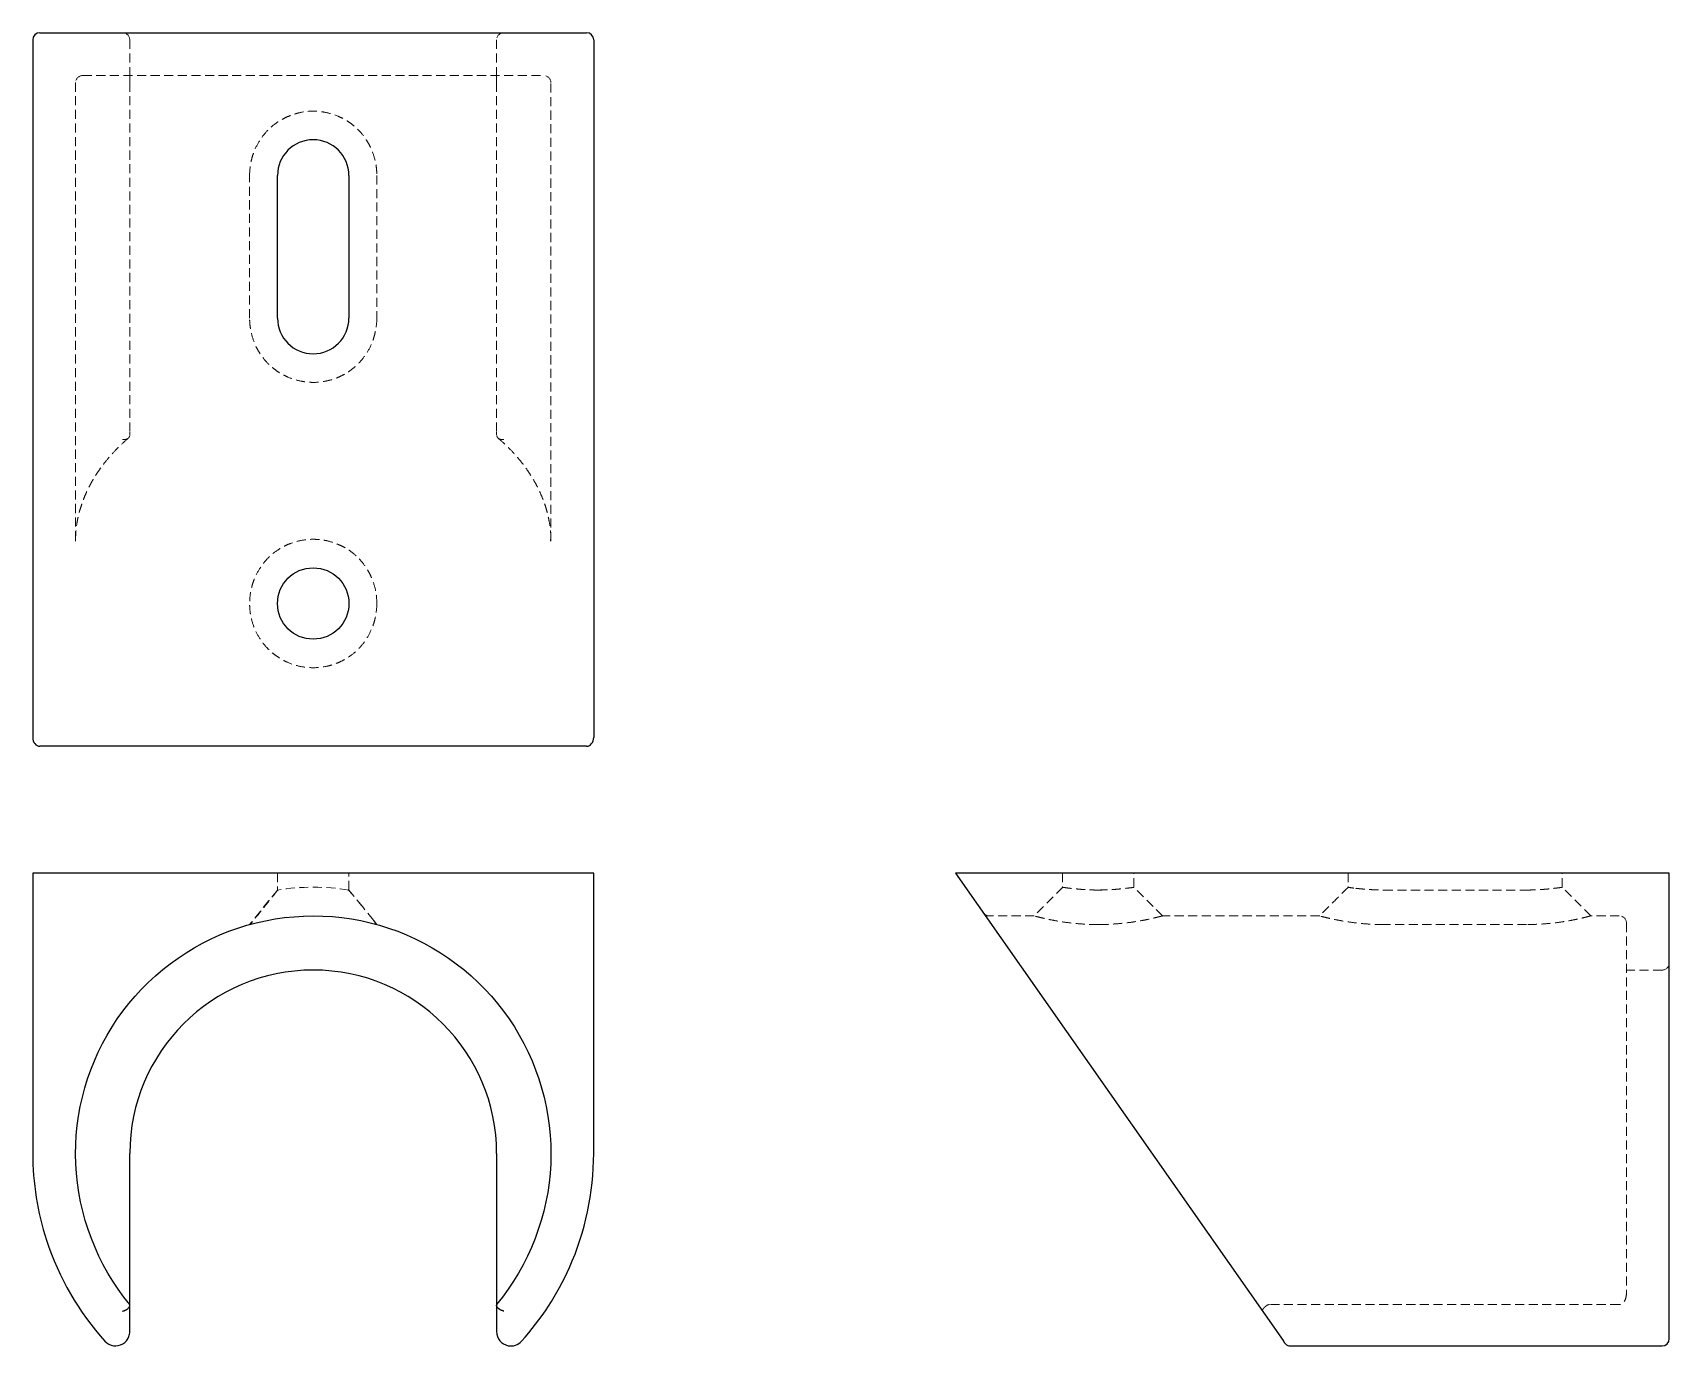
# Model space of a CAD drawing. Header units: millimetres. Extents: x 44 to 273, y 24 to 208.
import ezdxf

# ---------------------------------------------------------------- set-up
doc = ezdxf.new("R2010")
doc.units = ezdxf.units.MM
doc.linetypes.add('HIDDEN', pattern=[1.905, 1.27, -0.635])

msp = doc.modelspace()

# ---------------------------------------------------------------- linework, layer by layer
at = {"color": 7, "linetype": 'Continuous', "lineweight": 25}
for p, q in [((43.7, 207), (43.7, 109.22)), ((44.7, 208), (121.3, 208)), ((122.3, 207), (122.3, 109.22)), ((78, 168), (78, 188)), ((88, 188), (88, 168)), ((121.3, 108), (44.7, 108)), ((43.7, 90.22), (43.7, 50.92)), ((44.7, 90.22), (43.7, 90.22)), ((121.3, 90.22), (44.7, 90.22)), ((122.3, 90.22), (121.3, 90.22)), ((122.3, 50.92), (122.3, 90.22)), ((173, 90.22), (200.92, 50.34)), ((174.22, 90.22), (173, 90.22)), ((272, 90.22), (174.22, 90.22)), ((273, 90.22), (272, 90.22)), ((273, 50.92), (273, 90.22)), ((57.3, 31.35), (57.3, 50.92)), ((108.7, 50.92), (108.7, 31.35)), ((273, 25.27), (273, 50.92)), ((200.92, 50.34), (218.88, 24.69)), ((57.3, 25.94), (57.3, 29.63)), ((108.7, 29.63), (108.7, 25.94)), ((273, 24.94), (273, 25.27)), ((218.88, 24.69), (219.11, 24.36)), ((219.92, 23.94), (272, 23.94))]:
    msp.add_line(p, q, dxfattribs=at)
at = {"color": 7, "linetype": 'HIDDEN', "lineweight": 18}
for p, q in [((57.3, 207), (57.3, 202)), ((108.7, 207), (108.7, 202)), ((50.7, 202), (115.3, 202)), ((49.7, 201), (49.7, 136.73)), ((57.3, 201), (57.3, 152.01)), ((108.7, 201), (108.7, 152.01)), ((116.3, 136.75), (116.3, 201)), ((74.09, 168), (74.09, 188)), ((91.91, 188), (91.91, 168)), ((49.7, 136.76), (49.7, 136.86)), ((49.71, 136.86), (49.71, 136.73)), ((116.27, 136.75), (116.27, 136.96)), ((116.3, 136.94), (116.31, 136.77)), ((78, 90.22), (78, 87.84)), ((88, 87.84), (88, 90.22)), ((188, 90.22), (188, 88.21)), ((198, 88.21), (198, 90.22)), ((228, 90.22), (228, 88.22)), ((258, 88.22), (258, 90.22)), ((78, 87.84), (74.09, 83)), ((78, 87.84), (78, 87.84)), ((89.93, 85.46), (88, 87.84)), ((193.17, 87.84), (192.48, 87.84)), ((233, 87.84), (253, 87.84)), ((262, 84.23), (257.97, 88.24)), ((91.43, 83.6), (89.93, 85.46)), ((91.91, 83), (91.43, 83.6)), ((184.03, 84.22), (177.72, 84.22)), ((192.28, 83.02), (193.34, 83)), ((224.02, 84.22), (201.98, 84.22)), ((253, 83), (233, 83)), ((266, 84.22), (261.98, 84.22)), ((267, 83.22), (267, 31.35)), ((272, 76.62), (267, 76.62)), ((216, 28.81), (215.98, 28.89)), ((266, 29.74), (217.01, 29.74))]:
    msp.add_line(p, q, dxfattribs=at)
at = {"color": 7, "linetype": 'HIDDEN', "lineweight": 18, "flags": 128}
for points in [[(188.03, 88.24), (186, 86.22), (183.97, 84.19)], [(202.02, 84.19), (200, 86.22), (197.97, 88.24)]]:
    msp.add_lwpolyline(points, dxfattribs=at)
at = {"color": 7, "linetype": 'Continuous', "lineweight": 25}
msp.add_circle((83, 128), 5, dxfattribs=at)
for centre, radius, start, end in [((44.7, 207), 1, 90, 180), ((121.3, 207), 1, 0, 90), ((83, 188), 5, 0, 180), ((83, 168), 5, 180, 0), ((83, 50.92), 25.7, 0, 180), ((272, 24.94), 1, 270, 0)]:
    msp.add_arc(centre, radius, start, end, dxfattribs=at)
at = {"color": 7, "linetype": 'HIDDEN', "lineweight": 18}
for centre, radius, start, end in [((56.3, 207), 1, 0, 90), ((109.7, 207), 1, 90, 180), ((50.7, 201), 1, 90, 180), ((115.3, 201), 1, 0, 90), ((83, 56.28), 31.95, 80.995, 98.9818), ((266, 83.22), 1, 0, 90), ((272, 77.62), 1, 270, 0)]:
    msp.add_arc(centre, radius, start, end, dxfattribs=at)
at = {"color": 7, "linetype": 'Continuous', "lineweight": 25}
for centre, start_param, end_param in [((44.7, 109.22), 4.712389, 6.283185), ((121.3, 109.22), 0, 1.570796)]:
    msp.add_ellipse(centre, major_axis=(0, -1.22), ratio=0.819152, start_param=start_param, end_param=end_param, dxfattribs=at)
at = {"color": 7, "linetype": 'HIDDEN', "lineweight": 18}
for points, knots in [([(57.3, 201), (57.3, 201.18), (57.3, 201.34), (57.3, 201.61), (57.3, 201.71), (57.3, 201.86), (57.3, 201.91), (57.3, 201.98), (57.3, 202), (57.3, 202)], [0, 0, 0, 0, 0.25, 0.25, 0.5, 0.5, 0.75, 0.75, 1, 1, 1, 1]), ([(108.7, 202), (108.7, 202), (108.7, 201.98), (108.7, 201.92), (108.7, 201.86), (108.7, 201.71), (108.7, 201.61), (108.7, 201.34), (108.7, 201.18), (108.7, 201)], [0, 0, 0, 0, 0.25, 0.25, 0.5, 0.5, 0.75, 0.75, 1, 1, 1, 1]), ([(74.09, 188), (74.09, 188.6), (74.15, 189.18), (74.32, 190.04), (74.38, 190.33), (74.55, 190.9), (74.65, 191.18), (74.98, 192), (75.25, 192.51), (75.9, 193.49), (76.27, 193.95), (77.08, 194.78), (77.53, 195.15), (78.26, 195.63), (78.52, 195.78), (79.04, 196.06), (79.3, 196.19), (79.84, 196.41), (80.12, 196.51), (80.68, 196.69), (80.97, 196.77), (81.83, 196.95), (82.41, 197.01), (83.29, 197.01), (83.59, 196.99), (84.17, 196.93), (84.47, 196.88), (85.33, 196.71), (85.9, 196.54), (86.71, 196.2), (86.98, 196.07), (87.5, 195.79), (87.75, 195.64), (88.23, 195.32), (88.46, 195.14), (88.91, 194.77), (89.13, 194.57), (89.75, 193.95), (90.11, 193.49), (90.59, 192.76), (90.74, 192.51), (91.01, 191.99), (91.13, 191.72), (91.46, 190.9), (91.63, 190.34), (91.8, 189.48), (91.84, 189.18), (91.9, 188.59), (91.91, 188.3), (91.91, 188)], [0, 0, 0, 0, 0.0625, 0.0625, 0.09375, 0.09375, 0.125, 0.125, 0.1875, 0.1875, 0.25, 0.25, 0.3125, 0.3125, 0.34375, 0.34375, 0.375, 0.375, 0.40625, 0.40625, 0.4375, 0.4375, 0.5, 0.5, 0.53125, 0.53125, 0.5625, 0.5625, 0.625, 0.625, 0.65625, 0.65625, 0.6875, 0.6875, 0.71875, 0.71875, 0.75, 0.75, 0.8125, 0.8125, 0.84375, 0.84375, 0.875, 0.875, 0.9375, 0.9375, 0.96875, 0.96875, 1, 1, 1, 1]), ([(91.91, 168), (91.91, 167.4), (91.85, 166.82), (91.68, 165.96), (91.61, 165.67), (91.45, 165.1), (91.35, 164.82), (91.02, 164), (90.75, 163.49), (90.11, 162.51), (89.74, 162.05), (88.92, 161.22), (88.47, 160.85), (87.74, 160.35), (87.49, 160.2), (86.97, 159.92), (86.71, 159.79), (86.17, 159.57), (85.89, 159.47), (85.33, 159.3), (85.04, 159.23), (84.17, 159.05), (83.59, 158.99), (82.71, 158.99), (82.42, 159.01), (81.83, 159.07), (81.53, 159.11), (80.67, 159.29), (80.11, 159.46), (79.29, 159.8), (79.02, 159.93), (78.5, 160.2), (78.26, 160.36), (77.77, 160.68), (77.54, 160.86), (77.09, 161.23), (76.87, 161.43), (76.25, 162.05), (75.89, 162.51), (75.41, 163.24), (75.26, 163.49), (74.99, 164.01), (74.87, 164.28), (74.54, 165.1), (74.37, 165.66), (74.21, 166.52), (74.16, 166.82), (74.1, 167.41), (74.09, 167.7), (74.09, 168)], [0, 0, 0, 0, 0.0625, 0.0625, 0.09375, 0.09375, 0.125, 0.125, 0.1875, 0.1875, 0.25, 0.25, 0.3125, 0.3125, 0.34375, 0.34375, 0.375, 0.375, 0.40625, 0.40625, 0.4375, 0.4375, 0.5, 0.5, 0.53125, 0.53125, 0.5625, 0.5625, 0.625, 0.625, 0.65625, 0.65625, 0.6875, 0.6875, 0.71875, 0.71875, 0.75, 0.75, 0.8125, 0.8125, 0.84375, 0.84375, 0.875, 0.875, 0.9375, 0.9375, 0.96875, 0.96875, 1, 1, 1, 1]), ([(56.3, 151), (56.33, 150.99), (56.39, 150.98), (56.48, 150.98), (56.56, 150.98), (56.64, 150.99), (56.71, 151), (56.77, 151.01), (56.83, 151.03), (56.88, 151.05), (56.93, 151.07), (56.97, 151.09), (57.04, 151.13), (57.14, 151.21), (57.23, 151.34), (57.29, 151.49), (57.3, 151.59), (57.3, 151.64)], [0, 0, 0, 0, 0.061087, 0.119044, 0.17391, 0.225688, 0.274367, 0.319935, 0.362383, 0.401708, 0.437911, 0.470999, 0.500982, 0.632765, 0.75981, 0.882147, 1, 1, 1, 1]), ([(109.7, 151), (109.67, 150.99), (109.6, 150.98), (109.51, 150.98), (109.42, 150.98), (109.34, 150.99), (109.27, 151), (109.2, 151.02), (109.14, 151.04), (109.09, 151.06), (109.04, 151.08), (109.01, 151.1), (108.95, 151.14), (108.86, 151.22), (108.77, 151.34), (108.71, 151.49), (108.7, 151.59), (108.7, 151.64)], [0, 0, 0, 0, 0.064935, 0.126571, 0.18491, 0.239952, 0.291699, 0.340153, 0.385316, 0.427192, 0.465783, 0.501096, 0.507232, 0.63652, 0.761518, 0.882557, 1, 1, 1, 1]), ([(49.7, 136.97), (49.71, 137.3), (49.73, 137.97), (49.84, 138.95), (50, 139.88), (50.2, 140.73), (50.43, 141.51), (50.68, 142.26), (50.96, 142.98), (51.26, 143.66), (51.56, 144.29), (51.88, 144.88), (52.22, 145.49), (52.64, 146.16), (53.18, 146.95), (53.87, 147.87), (54.75, 148.91), (55.81, 150.04), (56.66, 150.79), (57.09, 151.17)], [0, 0, 0, 0, 0.0688167, 0.1411054, 0.201992, 0.2562443, 0.3085065, 0.3587722, 0.4070759, 0.4543863, 0.4962894, 0.5377255, 0.5786893, 0.6240123, 0.6805036, 0.7467154, 0.8233061, 0.9099546, 1, 1, 1, 1]), ([(108.91, 151.17), (109.33, 150.8), (110.14, 150.08), (111.16, 149.02), (112, 148.04), (112.69, 147.14), (113.29, 146.27), (113.84, 145.39), (114.38, 144.43), (114.85, 143.44), (115.25, 142.46), (115.51, 141.72), (115.69, 141.13), (115.83, 140.6), (115.99, 139.91), (116.15, 139.03), (116.28, 138.02), (116.29, 137.3), (116.3, 136.94)], [0, 0, 0, 0, 0.086056, 0.168226, 0.239868, 0.301701, 0.362653, 0.424829, 0.488211, 0.562815, 0.63009, 0.687895, 0.713576, 0.747425, 0.794124, 0.853709, 0.926207, 1, 1, 1, 1]), ([(74.1, 128.34), (74.12, 128.93), (74.2, 129.51), (74.39, 130.35), (74.47, 130.63), (74.65, 131.19), (74.75, 131.46), (75.11, 132.26), (75.4, 132.76), (76.06, 133.7), (76.44, 134.15), (77.27, 134.95), (77.72, 135.3), (78.45, 135.76), (78.71, 135.91), (79.23, 136.17), (79.49, 136.29), (80.3, 136.6), (80.86, 136.76), (82.01, 136.96), (82.59, 137.01), (83.46, 136.99), (83.75, 136.97), (84.33, 136.91), (84.62, 136.86), (85.47, 136.66), (86.02, 136.48), (86.82, 136.14), (87.09, 136.02), (87.6, 135.74), (87.84, 135.59), (88.55, 135.1), (88.99, 134.73), (89.8, 133.89), (90.15, 133.43), (90.62, 132.71), (90.76, 132.46), (91.03, 131.94), (91.15, 131.67), (91.48, 130.87), (91.64, 130.31), (91.86, 129.18), (91.91, 128.59), (91.91, 128)], [0, 0, 0, 0, 0.0625, 0.0625, 0.09375, 0.09375, 0.125, 0.125, 0.1875, 0.1875, 0.25, 0.25, 0.3125, 0.3125, 0.34375, 0.34375, 0.375, 0.375, 0.4375, 0.4375, 0.5, 0.5, 0.53125, 0.53125, 0.5625, 0.5625, 0.625, 0.625, 0.65625, 0.65625, 0.6875, 0.6875, 0.75, 0.75, 0.8125, 0.8125, 0.84375, 0.84375, 0.875, 0.875, 0.9375, 0.9375, 1, 1, 1, 1]), ([(91.91, 128), (91.91, 127.4), (91.85, 126.81), (91.68, 125.93), (91.61, 125.64), (91.44, 125.07), (91.34, 124.79), (91, 123.96), (90.73, 123.44), (90.07, 122.46), (89.69, 121.99), (88.86, 121.16), (88.4, 120.79), (87.65, 120.3), (87.4, 120.15), (86.87, 119.87), (86.61, 119.75), (86.06, 119.53), (85.78, 119.43), (85.21, 119.27), (84.91, 119.2), (84.03, 119.04), (83.44, 118.99), (82.25, 119.01), (81.65, 119.08), (80.49, 119.34), (79.93, 119.52), (79.11, 119.89), (78.84, 120.02), (78.33, 120.32), (78.08, 120.48), (77.6, 120.82), (77.36, 121), (76.91, 121.39), (76.7, 121.6), (76.09, 122.25), (75.74, 122.71), (75.12, 123.72), (74.86, 124.27), (74.45, 125.38), (74.3, 125.96), (74.16, 126.84), (74.12, 127.14), (74.09, 127.74), (74.08, 128.04), (74.1, 128.34)], [0, 0, 0, 0, 0.0625, 0.0625, 0.09375, 0.09375, 0.125, 0.125, 0.1875, 0.1875, 0.25, 0.25, 0.3125, 0.3125, 0.34375, 0.34375, 0.375, 0.375, 0.40625, 0.40625, 0.4375, 0.4375, 0.5, 0.5, 0.5625, 0.5625, 0.625, 0.625, 0.65625, 0.65625, 0.6875, 0.6875, 0.71875, 0.71875, 0.75, 0.75, 0.8125, 0.8125, 0.875, 0.875, 0.9375, 0.9375, 0.96875, 0.96875, 1, 1, 1, 1]), ([(78.07, 87.88), (77.42, 87.07), (76.12, 85.44), (74.82, 83.81), (74.17, 83)], [0, 0, 0, 0, 0.500003, 1, 1, 1, 1]), ([(89.93, 85.46), (89.6, 85.86), (88.95, 86.65), (88.25, 87.48), (87.9, 87.89)], [0, 0, 0, 0, 0.505649, 1, 1, 1, 1]), ([(88, 87.84), (88, 87.84), (88, 87.84), (87.93, 87.85), (87.93, 87.85)], [0, 0, 0, 0, 0.988341, 1, 1, 1, 1]), ([(188.02, 88.21), (188.01, 88.22), (188, 88.22), (188.13, 88.2), (188.39, 88.17), (188.79, 88.11), (189.3, 88.05), (189.93, 87.99), (190.64, 87.93), (191.42, 87.88), (192.21, 87.84), (192.75, 87.84), (193, 87.84)], [0, 0, 0, 0, 0.047399, 0.152346, 0.260315, 0.365572, 0.473841, 0.579791, 0.688787, 0.795095, 0.904538, 1, 1, 1, 1]), ([(193, 87.84), (193.27, 87.84), (193.83, 87.85), (194.64, 87.88), (195.41, 87.93), (196.11, 88), (196.73, 88.06), (197.24, 88.12), (197.63, 88.16), (197.88, 88.2), (198, 88.22), (197.99, 88.21), (197.98, 88.21)], [0, 0, 0, 0, 0.105106, 0.213274, 0.318372, 0.426485, 0.532339, 0.641241, 0.747408, 0.856657, 0.962698, 1, 1, 1, 1]), ([(193.76, 87.85), (193.7, 87.85), (193.51, 87.84), (193.31, 87.84), (193.17, 87.84)], [0, 0, 0, 0, 0.288455, 1, 1, 1, 1]), ([(228.02, 88.24), (227.35, 87.57), (226, 86.22), (224.64, 84.87), (223.97, 84.19)], [0, 0, 0, 0, 0.5, 1, 1, 1, 1]), ([(228.82, 88.11), (228.8, 88.11), (228.62, 88.13), (228.37, 88.16), (228.1, 88.2), (227.99, 88.22), (228.01, 88.22), (228.17, 88.19), (228.46, 88.16), (228.88, 88.1), (229.42, 88.04), (230.06, 87.98), (230.79, 87.92), (231.58, 87.87), (232.33, 87.84), (232.81, 87.84), (233, 87.84)], [0, 0, 0, 0, 0.005983, 0.083622, 0.163542, 0.240697, 0.320133, 0.39658, 0.475217, 0.552159, 0.631304, 0.708731, 0.788389, 0.866024, 0.945957, 1, 1, 1, 1]), ([(253, 87.84), (253.28, 87.84), (253.83, 87.84), (254.64, 87.88), (255.41, 87.93), (256.11, 87.99), (256.73, 88.06), (257.24, 88.12), (257.64, 88.17), (257.89, 88.2), (258.01, 88.22), (257.99, 88.22), (257.98, 88.22)], [0, 0, 0, 0, 0.104785, 0.21264, 0.317416, 0.425185, 0.530829, 0.639511, 0.745544, 0.854697, 0.959986, 1, 1, 1, 1]), ([(91.75, 83.05), (91.72, 83.13), (91.66, 83.3), (91.51, 83.5), (91.43, 83.6)], [0, 0, 0, 0, 0.481441, 1, 1, 1, 1]), ([(177.73, 84.21), (177.65, 84.21), (177.49, 84.22), (177.26, 84.31), (177.06, 84.45), (176.96, 84.57), (176.91, 84.63)], [0, 0, 0, 0, 0.249946, 0.499929, 0.749938, 1, 1, 1, 1]), ([(193, 83), (192.49, 83.01), (191.47, 83.02), (189.98, 83.13), (188.58, 83.28), (187.33, 83.48), (186.23, 83.68), (185.33, 83.88), (184.62, 84.05), (184.19, 84.16), (183.99, 84.22), (184.02, 84.21), (184.03, 84.21)], [0, 0, 0, 0, 0.1073407, 0.2178976, 0.3239087, 0.433125, 0.5379162, 0.6457501, 0.751415, 0.8603994, 0.9630074, 1, 1, 1, 1]), ([(201.98, 84.21), (201.97, 84.21), (201.95, 84.2), (201.61, 84.11), (201.06, 83.98), (200.28, 83.79), (199.29, 83.59), (198.14, 83.39), (196.85, 83.22), (195.43, 83.08), (194.11, 83.01), (193.29, 83), (193, 83)], [0, 0, 0, 0, 0.090189, 0.1923, 0.297163, 0.403369, 0.512966, 0.614307, 0.718265, 0.826192, 0.937553, 1, 1, 1, 1]), ([(233, 83), (232.49, 83.01), (231.46, 83.02), (229.98, 83.13), (228.57, 83.29), (227.32, 83.48), (226.23, 83.68), (225.33, 83.88), (224.62, 84.05), (224.19, 84.16), (223.98, 84.22), (224.01, 84.21), (224.02, 84.21)], [0, 0, 0, 0, 0.1076145, 0.2184587, 0.324713, 0.4342325, 0.5379825, 0.6445582, 0.751346, 0.8614899, 0.9652825, 1, 1, 1, 1]), ([(261.98, 84.21), (261.97, 84.21), (261.97, 84.21), (261.67, 84.13), (261.19, 84.01), (260.45, 83.83), (259.5, 83.63), (258.36, 83.43), (257.08, 83.24), (255.67, 83.1), (254.3, 83.02), (253.39, 83.01), (253, 83)], [0, 0, 0, 0, 0.079397, 0.17644, 0.275768, 0.381784, 0.490954, 0.595067, 0.702073, 0.807981, 0.917005, 1, 1, 1, 1]), ([(267, 31.35), (267, 31.18), (266.98, 31.01), (266.92, 30.67), (266.86, 30.5), (266.71, 30.19), (266.61, 30.04), (266.34, 29.82), (266.18, 29.74), (266, 29.74)], [0, 0, 0, 0, 0.25, 0.25, 0.5, 0.5, 0.75, 0.75, 1, 1, 1, 1]), ([(216, 28.81), (215.99, 28.82), (215.98, 28.84), (215.98, 28.87), (215.98, 28.9), (215.99, 28.94), (216, 28.97), (216.02, 29.01), (216.04, 29.05), (216.06, 29.08), (216.08, 29.12), (216.1, 29.14), (216.14, 29.19), (216.22, 29.27), (216.34, 29.4), (216.49, 29.52), (216.59, 29.59), (216.64, 29.63)], [0, 0, 0, 0, 0.064935, 0.126571, 0.18491, 0.239952, 0.291699, 0.340153, 0.385316, 0.427192, 0.465783, 0.501096, 0.507232, 0.63652, 0.761518, 0.882557, 1, 1, 1, 1]), ([(218.88, 24.69), (218.92, 24.63), (219.08, 24.41), (219.2, 24.27), (219.28, 24.18)], [0, 0, 0, 0, 0.279854, 1, 1, 1, 1])]:
    msp.add_open_spline(points, degree=3, knots=knots, dxfattribs=at)
for points in [[(57.3, 151.64), (57.3, 151.75), (57.3, 151.88), (57.3, 152.01)], [(108.7, 152.01), (108.7, 151.88), (108.7, 151.75), (108.7, 151.64)], [(217.01, 29.74), (216.88, 29.74), (216.75, 29.71), (216.64, 29.63)]]:
    msp.add_open_spline(points, degree=3, dxfattribs=at)
at = {"color": 7, "linetype": 'Continuous', "lineweight": 25}
for points in [[(57.3, 29.74), (52.74, 35.27), (47.34, 49.36), (53.57, 71.15), (71.68, 84.77), (94.33, 84.79), (112.42, 71.14), (118.68, 49.36), (113.26, 35.27), (108.7, 29.74)], [(57.3, 29.63), (57.3, 29.71), (57.3, 29.74), (57.3, 29.74)], [(108.7, 29.74), (108.7, 29.74), (108.7, 29.71), (108.7, 29.63)]]:
    msp.add_open_spline(points, degree=3, dxfattribs=at)
for points, knots in [([(43.7, 50.92), (43.7, 46.8), (45.22, 37.18), (50.14, 28.68), (53.82, 24.6)], [-1.5707963, -1.5707963, -1.5707963, -1.5707963, -1.2563058, -0.836985, -0.836985, -0.836985, -0.836985]), ([(112.19, 24.6), (114.95, 27.66), (120.25, 35.81), (122.3, 45.42), (122.3, 50.92)], [0.836985, 0.836985, 0.836985, 0.836985, 1.1514756, 1.5707963, 1.5707963, 1.5707963, 1.5707963]), ([(57.3, 29.74), (57.3, 29.74), (57.3, 29.82), (57.3, 30.04), (57.3, 30.19), (57.3, 30.5), (57.3, 30.66), (57.3, 31), (57.3, 31.18), (57.3, 31.35)], [0, 0, 0, 0, 0.25, 0.25, 0.5, 0.5, 0.75, 0.75, 1, 1, 1, 1]), ([(108.7, 31.35), (108.7, 31.18), (108.7, 31.01), (108.7, 30.67), (108.7, 30.5), (108.7, 30.19), (108.7, 30.04), (108.7, 29.82), (108.7, 29.74), (108.7, 29.74)], [0, 0, 0, 0, 0.25, 0.25, 0.5, 0.5, 0.75, 0.75, 1, 1, 1, 1]), ([(56.3, 28.81), (56.33, 28.82), (56.39, 28.84), (56.48, 28.86), (56.56, 28.9), (56.64, 28.93), (56.71, 28.96), (56.77, 29), (56.83, 29.03), (56.88, 29.06), (56.93, 29.09), (56.97, 29.12), (57.04, 29.18), (57.14, 29.27), (57.23, 29.4), (57.29, 29.52), (57.3, 29.59), (57.3, 29.63)], [0, 0, 0, 0, 0.061087, 0.119044, 0.17391, 0.225688, 0.274367, 0.319935, 0.362383, 0.401708, 0.437911, 0.470999, 0.500982, 0.632765, 0.75981, 0.882147, 1, 1, 1, 1]), ([(109.7, 28.81), (109.67, 28.82), (109.6, 28.84), (109.51, 28.87), (109.42, 28.9), (109.34, 28.94), (109.27, 28.97), (109.2, 29.01), (109.14, 29.05), (109.09, 29.08), (109.04, 29.12), (109.01, 29.14), (108.95, 29.19), (108.86, 29.27), (108.77, 29.4), (108.71, 29.52), (108.7, 29.59), (108.7, 29.63)], [0, 0, 0, 0, 0.064935, 0.126571, 0.18491, 0.239952, 0.291699, 0.340153, 0.385316, 0.427192, 0.465783, 0.501096, 0.507232, 0.63652, 0.761518, 0.882557, 1, 1, 1, 1]), ([(53.82, 24.6), (54.12, 24.26), (54.98, 23.8), (56.41, 24.08), (57.18, 25.02), (57.3, 25.71), (57.3, 25.94)], [-1.570796, -1.570796, -1.570796, -1.570796, -0.882859, -0.194921, 0.493016, 0.836985, 0.836985, 0.836985, 0.836985]), ([(108.7, 25.94), (108.7, 25.48), (109.03, 24.56), (110.18, 23.88), (111.36, 23.95), (111.96, 24.34), (112.19, 24.6)], [-0.836985, -0.836985, -0.836985, -0.836985, -0.149047, 0.53889, 1.054843, 1.570796, 1.570796, 1.570796, 1.570796]), ([(219.11, 24.36), (219.16, 24.3), (219.26, 24.18), (219.46, 24.04), (219.69, 23.95), (219.85, 23.94), (219.93, 23.94)], [0, 0, 0, 0, 0.250061, 0.499986, 0.749935, 1, 1, 1, 1])]:
    msp.add_open_spline(points, degree=3, knots=knots, dxfattribs=at)

doc.saveas('drawing.dxf')
